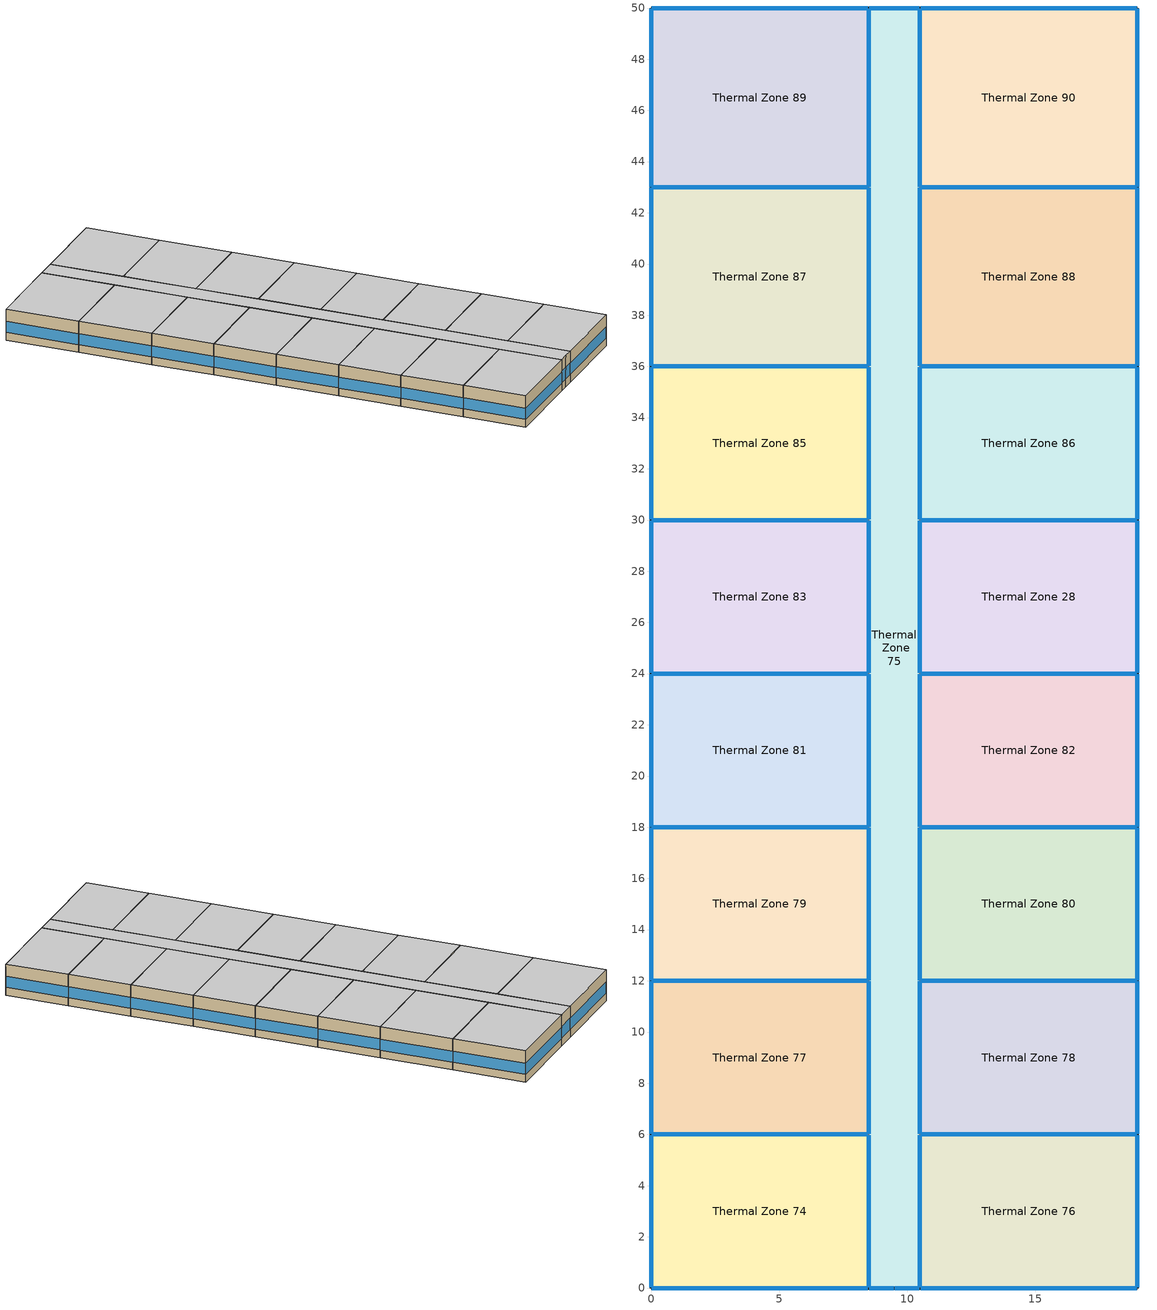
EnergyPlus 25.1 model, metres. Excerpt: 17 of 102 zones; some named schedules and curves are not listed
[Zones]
Thermal Zone 28
 floor to Thermal Zone 41 (Typical Interior Floor): 19,30 19,24 10.5,24 10.5,30 z12.19
 wall outside (Surface 545 c tbd (R 0.8x Solar 1.0x Therm 1.0x)): 19,24 19,30 z12.19:15.24
 wall to Thermal Zone 82 (Typical Interior Wall): 10.5,24 19,24 z12.19:15.24
 wall to Thermal Zone 75 (Typical Interior Wall): 10.5,30 10.5,24 z12.19:15.24
 wall to Thermal Zone 86 (Typical Interior Wall): 19,30 10.5,30 z12.19:15.24
 window (Customized Fenestration: u=3.36): 19,24.03 19,29.97 z12.95:14.03
 window inside (Typical Interior Window): 10.53,24 18.97,24 / 10.5,29.97 10.5,24.03 / 18.97,30 10.53,30 z13.19:14.11
 ceiling to Thermal Zone 55 (Typical Interior Ceiling): 19,24 19,30 10.5,30 10.5,24 z15.24
Thermal Zone 74
 floor to Thermal Zone 64 (Typical Interior Floor): 8.5,6 8.5,0 0,0 0,6 z12.19
 wall outside (Surface 471 c tbd (R 0.8x Solar 1.0x Therm 1.0x)): 0,0 8.5,0 z12.19:15.24
 wall outside (Surface 472 c tbd (R 0.8x Solar 1.0x Therm 1.0x)): 0,6 0,0 z12.19:15.24
 wall to Thermal Zone 75 (Typical Interior Wall): 8.5,0 8.5,6 z12.19:15.24
 wall to Thermal Zone 77 (Typical Interior Wall): 8.5,6 0,6 z12.19:15.24
 window inside (Typical Interior Window): 8.5,0.03 8.5,5.97 / 8.47,6 0.03,6 z13.19:14.11
 window (Customized Fenestration: u=3.36): 0.03,0 8.47,0 / 0,5.97 0,0.03 z12.95:14.03
 ceiling to Thermal Zone 91 (Typical Interior Ceiling): 8.5,0 8.5,6 0,6 0,0 z15.24
Thermal Zone 75
 floor to Thermal Zone 11 (Typical Interior Floor): 10.5,50 10.5,0 8.5,0 8.5,50 z12.19
 wall outside (Surface 477 c tbd (R 0.8x Solar 1.0x Therm 1.0x)): 9.5,0 10.5,0 z12.19:15.24
 wall outside (Surface 478 c tbd (R 0.8x Solar 1.0x Therm 1.0x)): 8.5,0 9.5,0 z12.19:15.24
 wall outside (Surface 487 c tbd (R 0.8x Solar 1.0x Therm 1.0x)): 10.5,50 8.5,50 z12.19:15.24
 wall to Thermal Zone 76 (Typical Interior Wall): 10.5,0 10.5,6 z12.19:15.24
 wall to Thermal Zone 77 (Typical Interior Wall): 8.5,12 8.5,6 z12.19:15.24
 wall to Thermal Zone 79 (Typical Interior Wall): 8.5,18 8.5,12 z12.19:15.24
 wall to Thermal Zone 81 (Typical Interior Wall): 8.5,24 8.5,18 z12.19:15.24
 wall to Thermal Zone 83 (Typical Interior Wall): 8.5,30 8.5,24 z12.19:15.24
 wall to Thermal Zone 85 (Typical Interior Wall): 8.5,36 8.5,30 z12.19:15.24
 wall to Thermal Zone 87 (Typical Interior Wall): 8.5,43 8.5,36 z12.19:15.24
 wall to Thermal Zone 89 (Typical Interior Wall): 8.5,50 8.5,43 z12.19:15.24
 wall to Thermal Zone 90 (Typical Interior Wall): 10.5,43 10.5,50 z12.19:15.24
 wall to Thermal Zone 88 (Typical Interior Wall): 10.5,36 10.5,43 z12.19:15.24
 wall to Thermal Zone 86 (Typical Interior Wall): 10.5,30 10.5,36 z12.19:15.24
 wall to Thermal Zone 82 (Typical Interior Wall): 10.5,18 10.5,24 z12.19:15.24
 wall to Thermal Zone 80 (Typical Interior Wall): 10.5,12 10.5,18 z12.19:15.24
 wall to Thermal Zone 78 (Typical Interior Wall): 10.5,6 10.5,12 z12.19:15.24
 window inside (Typical Interior Window): 10.5,0.03 10.5,5.97 / 8.5,11.97 8.5,6.03 / 8.5,17.97 8.5,12.03 / 8.5,23.97 8.5,18.03 / 8.5,29.97 8.5,24.03 / 8.5,35.97 8.5,30.03 / 8.5,42.97 8.5,36.03 / 8.5,49.97 8.5,43.03 / 10.5,43.03 10.5,49.97 / 10.5,36.03 10.5,42.97 / 10.5,30.03 10.5,35.97 / 10.5,18.03 10.5,23.97 / 10.5,12.03 10.5,17.97 / 10.5,6.03 10.5,11.97 z13.19:14.11
 window (Customized Fenestration: u=3.36): 9.53,0 10.47,0 / 8.53,0 9.47,0 z12.95:14.08; 10.47,50 8.53,50 z12.95:14.05
 ceiling to Thermal Zone 92 (Typical Interior Ceiling): 10.5,0 10.5,50 8.5,50 8.5,0 z15.24
Thermal Zone 76
 floor to Thermal Zone 51 (Typical Interior Floor): 19,6 19,0 10.5,0 10.5,6 z12.19
 wall outside (Surface 497 c tbd (R 0.8x Solar 1.0x Therm 1.0x)): 19,0 19,6 z12.19:15.24
 wall outside (Surface 498 c tbd (R 0.8x Solar 1.0x Therm 1.0x)): 10.5,0 19,0 z12.19:15.24
 wall to Thermal Zone 78 (Typical Interior Wall): 19,6 10.5,6 z12.19:15.24
 window (Customized Fenestration: u=3.36): 19,0.03 19,5.97 / 10.53,0 18.97,0 z12.95:14.03
 window inside (Typical Interior Window): 18.97,6 10.53,6 z13.19:14.11
 ceiling to Thermal Zone 4 (Typical Interior Ceiling): 19,0 19,6 10.5,6 10.5,0 z15.24
Thermal Zone 77
 floor to Thermal Zone 65 (Typical Interior Floor): 0,12 8.5,12 8.5,6 0,6 z12.19
 wall outside (Surface 505 c tbd (R 0.8x Solar 1.0x Therm 1.0x)): 0,12 0,6 z12.19:15.24
 wall to Thermal Zone 79 (Typical Interior Wall): 8.5,12 0,12 z12.19:15.24
 window (Customized Fenestration: u=3.36): 0,11.97 0,6.03 z12.95:14.03
 window inside (Typical Interior Window): 8.47,12 0.03,12 z13.19:14.11
 ceiling to Thermal Zone 84 (Typical Interior Ceiling): 8.5,6 8.5,12 0,12 0,6 z15.24
Thermal Zone 78
 floor to Thermal Zone 66 (Typical Interior Floor): 19,12 19,6 10.5,6 10.5,12 z12.19
 wall outside (Surface 509 c tbd (R 0.8x Solar 1.0x Therm 1.0x)): 19,6 19,12 z12.19:15.24
 wall to Thermal Zone 80 (Typical Interior Wall): 19,12 10.5,12 z12.19:15.24
 window (Customized Fenestration: u=3.36): 19,6.03 19,11.97 z12.95:14.03
 window inside (Typical Interior Window): 18.97,12 10.53,12 z13.19:14.11
 ceiling to Thermal Zone 93 (Typical Interior Ceiling): 19,6 19,12 10.5,12 10.5,6 z15.24
Thermal Zone 79
 floor to Thermal Zone 60 (Typical Interior Floor): 8.5,18 8.5,12 0,12 0,18 z12.19
 wall outside (Surface 517 c tbd (R 0.8x Solar 1.0x Therm 1.0x)): 0,18 0,12 z12.19:15.24
 wall to Thermal Zone 81 (Typical Interior Wall): 8.5,18 0,18 z12.19:15.24
 window (Customized Fenestration: u=3.36): 0,17.97 0,12.03 z12.95:14.03
 window inside (Typical Interior Window): 8.47,18 0.03,18 z13.19:14.11
 ceiling to Thermal Zone 94 (Typical Interior Ceiling): 8.5,12 8.5,18 0,18 0,12 z15.24
Thermal Zone 80
 floor to Thermal Zone 37 (Typical Interior Floor): 19,18 19,12 10.5,12 10.5,18 z12.19
 wall outside (Surface 521 c tbd (R 0.8x Solar 1.0x Therm 1.0x)): 19,12 19,18 z12.19:15.24
 wall to Thermal Zone 82 (Typical Interior Wall): 19,18 10.5,18 z12.19:15.24
 window (Customized Fenestration: u=3.36): 19,12.03 19,17.97 z12.95:14.03
 window inside (Typical Interior Window): 18.97,18 10.53,18 z13.19:14.11
 ceiling to Thermal Zone 95 (Typical Interior Ceiling): 19,12 19,18 10.5,18 10.5,12 z15.24
Thermal Zone 81
 floor to Thermal Zone 67 (Typical Interior Floor): 8.5,24 8.5,18 0,18 0,24 z12.19
 wall outside (Surface 529 c tbd (R 0.8x Solar 1.0x Therm 1.0x)): 0,24 0,18 z12.19:15.24
 wall to Thermal Zone 83 (Typical Interior Wall): 8.5,24 0,24 z12.19:15.24
 window (Customized Fenestration: u=3.36): 0,23.97 0,18.03 z12.95:14.03
 window inside (Typical Interior Window): 8.47,24 0.03,24 z13.19:14.11
 ceiling to Thermal Zone 57 (Typical Interior Ceiling): 8.5,18 8.5,24 0,24 0,18 z15.24
Thermal Zone 82
 floor to Thermal Zone 1 (Typical Interior Floor): 19,24 19,18 10.5,18 10.5,24 z12.19
 wall outside (Surface 533 c tbd (R 0.8x Solar 1.0x Therm 1.0x)): 19,18 19,24 z12.19:15.24
 window (Customized Fenestration: u=3.36): 19,18.03 19,23.97 z12.95:14.03
 ceiling to Thermal Zone 96 (Typical Interior Ceiling): 19,18 19,24 10.5,24 10.5,18 z15.24
Thermal Zone 83
 floor to Thermal Zone 68 (Typical Interior Floor): 8.5,30 8.5,24 0,24 0,30 z12.19
 wall outside (Surface 539 c tbd (R 0.8x Solar 1.0x Therm 1.0x)): 0,30 0,24 z12.19:15.24
 wall to Thermal Zone 85 (Typical Interior Wall): 8.5,30 0,30 z12.19:15.24
 window (Customized Fenestration: u=3.36): 0,29.97 0,24.03 z12.95:14.03
 window inside (Typical Interior Window): 8.47,30 0.03,30 z13.19:14.11
 ceiling to Thermal Zone 97 (Typical Interior Ceiling): 8.5,24 8.5,30 0,30 0,24 z15.24
Thermal Zone 85
 floor to Thermal Zone 32 (Typical Interior Floor): 8.5,36 8.5,30 0,30 0,36 z12.19
 wall outside (Surface 551 c tbd (R 0.8x Solar 1.0x Therm 1.0x)): 0,36 0,30 z12.19:15.24
 wall to Thermal Zone 87 (Typical Interior Wall): 8.5,36 0,36 z12.19:15.24
 window (Customized Fenestration: u=3.36): 0,35.97 0,30.03 z12.95:14.03
 window inside (Typical Interior Window): 8.47,36 0.03,36 z13.19:14.11
 ceiling to Thermal Zone 98 (Typical Interior Ceiling): 8.5,30 8.5,36 0,36 0,30 z15.24
Thermal Zone 86
 floor to Thermal Zone 69 (Typical Interior Floor): 19,36 19,30 10.5,30 10.5,36 z12.19
 wall outside (Surface 557 c tbd (R 0.8x Solar 1.0x Therm 1.0x)): 19,30 19,36 z12.19:15.24
 wall to Thermal Zone 88 (Typical Interior Wall): 19,36 10.5,36 z12.19:15.24
 window (Customized Fenestration: u=3.36): 19,30.03 19,35.97 z12.95:14.03
 window inside (Typical Interior Window): 18.97,36 10.53,36 z13.19:14.11
 ceiling to Thermal Zone 99 (Typical Interior Ceiling): 19,30 19,36 10.5,36 10.5,30 z15.24
Thermal Zone 87
 floor to Thermal Zone 70 (Typical Interior Floor): 8.5,43 8.5,36 0,36 0,43 z12.19
 wall outside (Surface 563 c tbd (R 0.8x Solar 1.0x Therm 1.0x)): 0,43 0,36 z12.19:15.24
 wall to Thermal Zone 89 (Typical Interior Wall): 8.5,43 0,43 z12.19:15.24
 window (Customized Fenestration: u=3.36): 0,42.97 0,36.03 z12.95:14.03
 window inside (Typical Interior Window): 8.47,43 0.03,43 z13.19:14.11
 ceiling to Thermal Zone 25 (Typical Interior Ceiling): 8.5,36 8.5,43 0,43 0,36 z15.24
Thermal Zone 88
 floor to Thermal Zone 71 (Typical Interior Floor): 19,43 19,36 10.5,36 10.5,43 z12.19
 wall outside (Surface 569 c tbd (R 0.8x Solar 1.0x Therm 1.0x)): 19,36 19,43 z12.19:15.24
 wall to Thermal Zone 90 (Typical Interior Wall): 19,43 10.5,43 z12.19:15.24
 window (Customized Fenestration: u=3.36): 19,36.03 19,42.97 z12.95:14.03
 window inside (Typical Interior Window): 18.97,43 10.53,43 z13.19:14.11
 ceiling to Thermal Zone 100 (Typical Interior Ceiling): 19,36 19,43 10.5,43 10.5,36 z15.24
Thermal Zone 89
 floor to Thermal Zone 72 (Typical Interior Floor): 8.5,50 8.5,43 0,43 0,50 z12.19
 wall outside (Surface 575 c tbd (R 0.8x Solar 1.0x Therm 1.0x)): 0,50 0,43 z12.19:15.24
 wall outside (Surface 576 c tbd (R 0.8x Solar 1.0x Therm 1.0x)): 8.5,50 0,50 z12.19:15.24
 window (Customized Fenestration: u=3.36): 0,49.97 0,43.03 / 8.47,50 0.03,50 z12.95:14.03
 ceiling to Thermal Zone 101 (Typical Interior Ceiling): 8.5,43 8.5,50 0,50 0,43 z15.24
Thermal Zone 90
 floor to Thermal Zone 73 (Typical Interior Floor): 19,50 19,43 10.5,43 10.5,50 z12.19
 wall outside (Surface 582 c tbd (R 0.8x Solar 1.0x Therm 1.0x)): 19,50 10.5,50 z12.19:15.24
 wall outside (Surface 583 c tbd (R 0.8x Solar 1.0x Therm 1.0x)): 19,43 19,50 z12.19:15.24
 window (Customized Fenestration: u=3.36): 18.97,50 10.53,50 / 19,43.03 19,49.97 z12.95:14.03
 ceiling to Thermal Zone 102 (Typical Interior Ceiling): 19,43 19,50 10.5,50 10.5,43 z15.24
[Building]
Building 1
[Site:Location]
Montreal-Trudeau Intl AP: Latitude {deg}=45.4706; Longitude {deg}=-73.7408; Time Zone {hr}=-5; Elevation {m}=36; Keep Site Location Information=No
[SizingPeriod:DesignDay] Month=7; Day of Month=21; Day Type=SummerDesignDay; Daily Dry-Bulb Temperature Range {deltaC}=9.3; Dry-Bulb Temperature Range Modifier Type=DefaultMultipliers; Barometric Pressure {Pa}=100893; Wind Speed {m/s}=4.9; Wind Direction {deg}=220; Rain Indicator=No; Snow Indicator=No; Daylight Saving Time Indicator=No; Solar Model Indicator=ASHRAETau; ASHRAE Clear Sky Optical Depth for Beam Irradiance (taub)=0.465; ASHRAE Clear Sky Optical Depth for Diffuse Irradiance (taud)=1.966; Begin Environment Reset Mode=FullResetAtBeginEnvironment
Name | Maximum Dry-Bulb Temperature {C} | Humidity Condition Type | Wetbulb or DewPoint at Maximum Dry-Bulb {C} | Enthalpy at Maximum Dry-Bulb {J/kg}
Montreal Int'l Ann Clg .4% Condns DB=>MWB | 30 | Wetbulb | 22.1
Montreal Int'l Ann Clg .4% Condns DP=>MDB | 26 | Dewpoint | 21.6
Montreal Int'l Ann Clg .4% Condns Enth=>MDB | 28.1 | Enthalpy |  | 69300
Montreal Int'l Ann Clg .4% Condns WB=>MDB | 28.1 | Wetbulb | 23.2
[Material] Thermal Absorptance=0.9
Name | Roughness | Thickness {m} | Conductivity {W/m-K} | Density {kg/m3} | Specific Heat {J/kg-K} | Solar Absorptance | Visible Absorptance
100mm Normalweight concrete floor | MediumRough | 0.1016 | 2.31045 | 2322 | 832.557 | 0.7 | 0.7
AQNC2024brick (fired clay) (R 0.8x Solar 1.0x Therm 1.0x) 113; AQNC2024brick (fired clay) (R 0.8x Solar 1.0x Therm 1.0x) 114; AQNC2024brick (fired clay) (R 0.8x Solar 1.0x Therm 1.0x) 115; AQNC2024brick (fired clay) (R 0.8x Solar 1.0x Therm 1.0x) 116; AQNC2024brick (fired clay) (R 0.8x Solar 1.0x Therm 1.0x) 117; AQNC2024brick (fired clay) (R 0.8x Solar 1.0x Therm 1.0x) 118; AQNC2024brick (fired clay) (R 0.8x Solar 1.0x Therm 1.0x) 119; AQNC2024brick (fired clay) (R 0.8x Solar 1.0x Therm 1.0x) 120; AQNC2024brick (fired clay) (R 0.8x Solar 1.0x Therm 1.0x) 121; AQNC2024brick (fired clay) (R 0.8x Solar 1.0x Therm 1.0x) 122; AQNC2024brick (fired clay) (R 0.8x Solar 1.0x Therm 1.0x) 123; AQNC2024brick (fired clay) (R 0.8x Solar 1.0x Therm 1.0x) 124; AQNC2024brick (fired clay) (R 0.8x Solar 1.0x Therm 1.0x) 125; AQNC2024brick (fired clay) (R 0.8x Solar 1.0x Therm 1.0x) 14; AQNC2024brick (fired clay) (R 0.8x Solar 1.0x Therm 1.0x) 21; AQNC2024brick (fired clay) (R 0.8x Solar 1.0x Therm 1.0x) 22; AQNC2024brick (fired clay) (R 0.8x Solar 1.0x Therm 1.0x) 35; AQNC2024brick (fired clay) (R 0.8x Solar 1.0x Therm 1.0x) 49; AQNC2024brick (fired clay) (R 0.8x Solar 1.0x Therm 1.0x) 61; AQNC2024brick (fired clay) (R 0.8x Solar 1.0x Therm 1.0x) 91; AQNC2024brick (fired clay) (R 0.8x Solar 1.0x Therm 1.0x) 92; AQNC2024brick (fired clay) (R 0.8x Solar 1.0x Therm 1.0x) 94; AQNC2024brick (fired clay) (R 0.8x Solar 1.0x Therm 1.0x) 99 | MediumRough | 0.08 | 1.43 | 2400 | 840 | 0.7 | 0.7
AQNC2024gypsum board (R 0.8x Solar 1.0x Therm 1.0x) 113; AQNC2024gypsum board (R 0.8x Solar 1.0x Therm 1.0x) 114; AQNC2024gypsum board (R 0.8x Solar 1.0x Therm 1.0x) 115; AQNC2024gypsum board (R 0.8x Solar 1.0x Therm 1.0x) 116; AQNC2024gypsum board (R 0.8x Solar 1.0x Therm 1.0x) 117; AQNC2024gypsum board (R 0.8x Solar 1.0x Therm 1.0x) 118; AQNC2024gypsum board (R 0.8x Solar 1.0x Therm 1.0x) 119; AQNC2024gypsum board (R 0.8x Solar 1.0x Therm 1.0x) 120; AQNC2024gypsum board (R 0.8x Solar 1.0x Therm 1.0x) 121; AQNC2024gypsum board (R 0.8x Solar 1.0x Therm 1.0x) 122; AQNC2024gypsum board (R 0.8x Solar 1.0x Therm 1.0x) 123; AQNC2024gypsum board (R 0.8x Solar 1.0x Therm 1.0x) 124; AQNC2024gypsum board (R 0.8x Solar 1.0x Therm 1.0x) 125; AQNC2024gypsum board (R 0.8x Solar 1.0x Therm 1.0x) 14; AQNC2024gypsum board (R 0.8x Solar 1.0x Therm 1.0x) 21; AQNC2024gypsum board (R 0.8x Solar 1.0x Therm 1.0x) 22; AQNC2024gypsum board (R 0.8x Solar 1.0x Therm 1.0x) 35; AQNC2024gypsum board (R 0.8x Solar 1.0x Therm 1.0x) 49; AQNC2024gypsum board (R 0.8x Solar 1.0x Therm 1.0x) 61; AQNC2024gypsum board (R 0.8x Solar 1.0x Therm 1.0x) 91; AQNC2024gypsum board (R 0.8x Solar 1.0x Therm 1.0x) 92; AQNC2024gypsum board (R 0.8x Solar 1.0x Therm 1.0x) 94; AQNC2024gypsum board (R 0.8x Solar 1.0x Therm 1.0x) 99 | MediumRough | 0.08 | 0.159 | 800 | 1090 | 0.7 | 0.7
AQNC2024Stucco 25 mm (R 0.8x Solar 1.0x Therm 1.0x) 113; AQNC2024Stucco 25 mm (R 0.8x Solar 1.0x Therm 1.0x) 114; AQNC2024Stucco 25 mm (R 0.8x Solar 1.0x Therm 1.0x) 115; AQNC2024Stucco 25 mm (R 0.8x Solar 1.0x Therm 1.0x) 116; AQNC2024Stucco 25 mm (R 0.8x Solar 1.0x Therm 1.0x) 117; AQNC2024Stucco 25 mm (R 0.8x Solar 1.0x Therm 1.0x) 118; AQNC2024Stucco 25 mm (R 0.8x Solar 1.0x Therm 1.0x) 119; AQNC2024Stucco 25 mm (R 0.8x Solar 1.0x Therm 1.0x) 120; AQNC2024Stucco 25 mm (R 0.8x Solar 1.0x Therm 1.0x) 121; AQNC2024Stucco 25 mm (R 0.8x Solar 1.0x Therm 1.0x) 122; AQNC2024Stucco 25 mm (R 0.8x Solar 1.0x Therm 1.0x) 123; AQNC2024Stucco 25 mm (R 0.8x Solar 1.0x Therm 1.0x) 124; AQNC2024Stucco 25 mm (R 0.8x Solar 1.0x Therm 1.0x) 125; AQNC2024Stucco 25 mm (R 0.8x Solar 1.0x Therm 1.0x) 14; AQNC2024Stucco 25 mm (R 0.8x Solar 1.0x Therm 1.0x) 21; AQNC2024Stucco 25 mm (R 0.8x Solar 1.0x Therm 1.0x) 22; AQNC2024Stucco 25 mm (R 0.8x Solar 1.0x Therm 1.0x) 35; AQNC2024Stucco 25 mm (R 0.8x Solar 1.0x Therm 1.0x) 49; AQNC2024Stucco 25 mm (R 0.8x Solar 1.0x Therm 1.0x) 61; AQNC2024Stucco 25 mm (R 0.8x Solar 1.0x Therm 1.0x) 91; AQNC2024Stucco 25 mm (R 0.8x Solar 1.0x Therm 1.0x) 92; AQNC2024Stucco 25 mm (R 0.8x Solar 1.0x Therm 1.0x) 94; AQNC2024Stucco 25 mm (R 0.8x Solar 1.0x Therm 1.0x) 99 | MediumRough | 0.02 | 0.159 | 800 | 1090 | 0.7 | 0.7
G01 13mm gypsum board | Smooth | 0.0127 | 0.160031 | 800.001 | 1090.73 | 0.7 | 0.5
G05 25mm wood | MediumSmooth | 0.0254 | 0.15 | 608 | 1630 | 0.5 | 0.5
Surface 471 m tbd (R 0.8x Solar 1.0x Therm 1.0x); Surface 498 m tbd (R 0.8x Solar 1.0x Therm 1.0x); Surface 576 m tbd (R 0.8x Solar 1.0x Therm 1.0x); Surface 582 m tbd (R 0.8x Solar 1.0x Therm 1.0x) | MediumRough | 0.08 | 0.101879 | 15 | 1500 | 0.7 | 0.7
Surface 472 m tbd (R 0.8x Solar 1.0x Therm 1.0x); Surface 497 m tbd (R 0.8x Solar 1.0x Therm 1.0x) | MediumRough | 0.08 | 0.104865 | 15 | 1500 | 0.7 | 0.7
Surface 477 m tbd (R 0.8x Solar 1.0x Therm 1.0x); Surface 478 m tbd (R 0.8x Solar 1.0x Therm 1.0x) | MediumRough | 0.08 | 0.124682 | 15 | 1500 | 0.7 | 0.7
Surface 487 m tbd (R 0.8x Solar 1.0x Therm 1.0x) | MediumRough | 0.08 | 0.109301 | 15 | 1500 | 0.7 | 0.7
Surface 505 m tbd (R 0.8x Solar 1.0x Therm 1.0x); Surface 509 m tbd (R 0.8x Solar 1.0x Therm 1.0x); Surface 517 m tbd (R 0.8x Solar 1.0x Therm 1.0x); Surface 521 m tbd (R 0.8x Solar 1.0x Therm 1.0x); Surface 529 m tbd (R 0.8x Solar 1.0x Therm 1.0x); Surface 533 m tbd (R 0.8x Solar 1.0x Therm 1.0x); Surface 539 m tbd (R 0.8x Solar 1.0x Therm 1.0x); Surface 545 m tbd (R 0.8x Solar 1.0x Therm 1.0x); Surface 551 m tbd (R 0.8x Solar 1.0x Therm 1.0x); Surface 557 m tbd (R 0.8x Solar 1.0x Therm 1.0x) | MediumRough | 0.08 | 0.0995079 | 15 | 1500 | 0.7 | 0.7
Surface 563 m tbd (R 0.8x Solar 1.0x Therm 1.0x); Surface 569 m tbd (R 0.8x Solar 1.0x Therm 1.0x) | MediumRough | 0.08 | 0.0988219 | 15 | 1500 | 0.7 | 0.7
Surface 575 m tbd (R 0.8x Solar 1.0x Therm 1.0x); Surface 583 m tbd (R 0.8x Solar 1.0x Therm 1.0x) | MediumRough | 0.08 | 0.103414 | 15 | 1500 | 0.7 | 0.7
[Material:NoMass]
CP02 CARPET PAD 3: Roughness=Smooth; Thermal Resistance {m2-K/W}=0.21648; Thermal Absorptance=0.9; Solar Absorptance=0.7; Visible Absorptance=0.8
[WindowMaterial:Glazing]
Clear 3mm 1: Optical Data Type=SpectralAverage; Thickness {m}=0.003; Solar Transmittance at Normal Incidence=0.837; Front Side Solar Reflectance at Normal Incidence=0.075; Back Side Solar Reflectance at Normal Incidence=0.075; Visible Transmittance at Normal Incidence=0.898; Front Side Visible Reflectance at Normal Incidence=0.081; Back Side Visible Reflectance at Normal Incidence=0.081; Infrared Transmittance at Normal Incidence=0; Front Side Infrared Hemispherical Emissivity=0.84; Back Side Infrared Hemispherical Emissivity=0.84; Conductivity {W/m-K}=0.9; Dirt Correction Factor for Solar and Visible Transmittance=1; Solar Diffusing=No
[WindowMaterial:SimpleGlazingSystem]
Fenestration U=3.32 0.66 1: U-Factor {W/m2-K}=3.32; Solar Heat Gain Coefficient=0.66; Visible Transmittance=0.21
[Construction]
Customized Fenestration: u=3.36: Fenestration U=3.32 0.66 1
Interior Partition 1: G05 25mm wood
Surface 471 c tbd (R 0.8x Solar 1.0x Therm 1.0x): AQNC2024Stucco 25 mm (R 0.8x Solar 1.0x Therm 1.0x) 113, AQNC2024brick (fired clay) (R 0.8x Solar 1.0x Therm 1.0x) 113, Surface 471 m tbd (R 0.8x Solar 1.0x Therm 1.0x), AQNC2024gypsum board (R 0.8x Solar 1.0x Therm 1.0x) 113
Surface 472 c tbd (R 0.8x Solar 1.0x Therm 1.0x): AQNC2024Stucco 25 mm (R 0.8x Solar 1.0x Therm 1.0x) 49, AQNC2024brick (fired clay) (R 0.8x Solar 1.0x Therm 1.0x) 49, Surface 472 m tbd (R 0.8x Solar 1.0x Therm 1.0x), AQNC2024gypsum board (R 0.8x Solar 1.0x Therm 1.0x) 49
Surface 477 c tbd (R 0.8x Solar 1.0x Therm 1.0x): AQNC2024Stucco 25 mm (R 0.8x Solar 1.0x Therm 1.0x) 99, AQNC2024brick (fired clay) (R 0.8x Solar 1.0x Therm 1.0x) 99, Surface 477 m tbd (R 0.8x Solar 1.0x Therm 1.0x), AQNC2024gypsum board (R 0.8x Solar 1.0x Therm 1.0x) 99
Surface 478 c tbd (R 0.8x Solar 1.0x Therm 1.0x): AQNC2024Stucco 25 mm (R 0.8x Solar 1.0x Therm 1.0x) 114, AQNC2024brick (fired clay) (R 0.8x Solar 1.0x Therm 1.0x) 114, Surface 478 m tbd (R 0.8x Solar 1.0x Therm 1.0x), AQNC2024gypsum board (R 0.8x Solar 1.0x Therm 1.0x) 114
Surface 487 c tbd (R 0.8x Solar 1.0x Therm 1.0x): AQNC2024Stucco 25 mm (R 0.8x Solar 1.0x Therm 1.0x) 14, AQNC2024brick (fired clay) (R 0.8x Solar 1.0x Therm 1.0x) 14, Surface 487 m tbd (R 0.8x Solar 1.0x Therm 1.0x), AQNC2024gypsum board (R 0.8x Solar 1.0x Therm 1.0x) 14
Surface 497 c tbd (R 0.8x Solar 1.0x Therm 1.0x): AQNC2024Stucco 25 mm (R 0.8x Solar 1.0x Therm 1.0x) 91, AQNC2024brick (fired clay) (R 0.8x Solar 1.0x Therm 1.0x) 91, Surface 497 m tbd (R 0.8x Solar 1.0x Therm 1.0x), AQNC2024gypsum board (R 0.8x Solar 1.0x Therm 1.0x) 91
Surface 498 c tbd (R 0.8x Solar 1.0x Therm 1.0x): AQNC2024Stucco 25 mm (R 0.8x Solar 1.0x Therm 1.0x) 92, AQNC2024brick (fired clay) (R 0.8x Solar 1.0x Therm 1.0x) 92, Surface 498 m tbd (R 0.8x Solar 1.0x Therm 1.0x), AQNC2024gypsum board (R 0.8x Solar 1.0x Therm 1.0x) 92
Surface 505 c tbd (R 0.8x Solar 1.0x Therm 1.0x): AQNC2024Stucco 25 mm (R 0.8x Solar 1.0x Therm 1.0x) 116, AQNC2024brick (fired clay) (R 0.8x Solar 1.0x Therm 1.0x) 116, Surface 505 m tbd (R 0.8x Solar 1.0x Therm 1.0x), AQNC2024gypsum board (R 0.8x Solar 1.0x Therm 1.0x) 116
Surface 509 c tbd (R 0.8x Solar 1.0x Therm 1.0x): AQNC2024Stucco 25 mm (R 0.8x Solar 1.0x Therm 1.0x) 117, AQNC2024brick (fired clay) (R 0.8x Solar 1.0x Therm 1.0x) 117, Surface 509 m tbd (R 0.8x Solar 1.0x Therm 1.0x), AQNC2024gypsum board (R 0.8x Solar 1.0x Therm 1.0x) 117
Surface 517 c tbd (R 0.8x Solar 1.0x Therm 1.0x): AQNC2024Stucco 25 mm (R 0.8x Solar 1.0x Therm 1.0x) 22, AQNC2024brick (fired clay) (R 0.8x Solar 1.0x Therm 1.0x) 22, Surface 517 m tbd (R 0.8x Solar 1.0x Therm 1.0x), AQNC2024gypsum board (R 0.8x Solar 1.0x Therm 1.0x) 22
Surface 521 c tbd (R 0.8x Solar 1.0x Therm 1.0x): AQNC2024Stucco 25 mm (R 0.8x Solar 1.0x Therm 1.0x) 118, AQNC2024brick (fired clay) (R 0.8x Solar 1.0x Therm 1.0x) 118, Surface 521 m tbd (R 0.8x Solar 1.0x Therm 1.0x), AQNC2024gypsum board (R 0.8x Solar 1.0x Therm 1.0x) 118
Surface 529 c tbd (R 0.8x Solar 1.0x Therm 1.0x): AQNC2024Stucco 25 mm (R 0.8x Solar 1.0x Therm 1.0x) 119, AQNC2024brick (fired clay) (R 0.8x Solar 1.0x Therm 1.0x) 119, Surface 529 m tbd (R 0.8x Solar 1.0x Therm 1.0x), AQNC2024gypsum board (R 0.8x Solar 1.0x Therm 1.0x) 119
Surface 533 c tbd (R 0.8x Solar 1.0x Therm 1.0x): AQNC2024Stucco 25 mm (R 0.8x Solar 1.0x Therm 1.0x) 21, AQNC2024brick (fired clay) (R 0.8x Solar 1.0x Therm 1.0x) 21, Surface 533 m tbd (R 0.8x Solar 1.0x Therm 1.0x), AQNC2024gypsum board (R 0.8x Solar 1.0x Therm 1.0x) 21
Surface 539 c tbd (R 0.8x Solar 1.0x Therm 1.0x): AQNC2024Stucco 25 mm (R 0.8x Solar 1.0x Therm 1.0x) 115, AQNC2024brick (fired clay) (R 0.8x Solar 1.0x Therm 1.0x) 115, Surface 539 m tbd (R 0.8x Solar 1.0x Therm 1.0x), AQNC2024gypsum board (R 0.8x Solar 1.0x Therm 1.0x) 115
Surface 545 c tbd (R 0.8x Solar 1.0x Therm 1.0x): AQNC2024Stucco 25 mm (R 0.8x Solar 1.0x Therm 1.0x) 61, AQNC2024brick (fired clay) (R 0.8x Solar 1.0x Therm 1.0x) 61, Surface 545 m tbd (R 0.8x Solar 1.0x Therm 1.0x), AQNC2024gypsum board (R 0.8x Solar 1.0x Therm 1.0x) 61
Surface 551 c tbd (R 0.8x Solar 1.0x Therm 1.0x): AQNC2024Stucco 25 mm (R 0.8x Solar 1.0x Therm 1.0x) 94, AQNC2024brick (fired clay) (R 0.8x Solar 1.0x Therm 1.0x) 94, Surface 551 m tbd (R 0.8x Solar 1.0x Therm 1.0x), AQNC2024gypsum board (R 0.8x Solar 1.0x Therm 1.0x) 94
Surface 557 c tbd (R 0.8x Solar 1.0x Therm 1.0x): AQNC2024Stucco 25 mm (R 0.8x Solar 1.0x Therm 1.0x) 120, AQNC2024brick (fired clay) (R 0.8x Solar 1.0x Therm 1.0x) 120, Surface 557 m tbd (R 0.8x Solar 1.0x Therm 1.0x), AQNC2024gypsum board (R 0.8x Solar 1.0x Therm 1.0x) 120
Surface 563 c tbd (R 0.8x Solar 1.0x Therm 1.0x): AQNC2024Stucco 25 mm (R 0.8x Solar 1.0x Therm 1.0x) 35, AQNC2024brick (fired clay) (R 0.8x Solar 1.0x Therm 1.0x) 35, Surface 563 m tbd (R 0.8x Solar 1.0x Therm 1.0x), AQNC2024gypsum board (R 0.8x Solar 1.0x Therm 1.0x) 35
Surface 569 c tbd (R 0.8x Solar 1.0x Therm 1.0x): AQNC2024Stucco 25 mm (R 0.8x Solar 1.0x Therm 1.0x) 121, AQNC2024brick (fired clay) (R 0.8x Solar 1.0x Therm 1.0x) 121, Surface 569 m tbd (R 0.8x Solar 1.0x Therm 1.0x), AQNC2024gypsum board (R 0.8x Solar 1.0x Therm 1.0x) 121
Surface 575 c tbd (R 0.8x Solar 1.0x Therm 1.0x): AQNC2024Stucco 25 mm (R 0.8x Solar 1.0x Therm 1.0x) 122, AQNC2024brick (fired clay) (R 0.8x Solar 1.0x Therm 1.0x) 122, Surface 575 m tbd (R 0.8x Solar 1.0x Therm 1.0x), AQNC2024gypsum board (R 0.8x Solar 1.0x Therm 1.0x) 122
Surface 576 c tbd (R 0.8x Solar 1.0x Therm 1.0x): AQNC2024Stucco 25 mm (R 0.8x Solar 1.0x Therm 1.0x) 123, AQNC2024brick (fired clay) (R 0.8x Solar 1.0x Therm 1.0x) 123, Surface 576 m tbd (R 0.8x Solar 1.0x Therm 1.0x), AQNC2024gypsum board (R 0.8x Solar 1.0x Therm 1.0x) 123
Surface 582 c tbd (R 0.8x Solar 1.0x Therm 1.0x): AQNC2024Stucco 25 mm (R 0.8x Solar 1.0x Therm 1.0x) 124, AQNC2024brick (fired clay) (R 0.8x Solar 1.0x Therm 1.0x) 124, Surface 582 m tbd (R 0.8x Solar 1.0x Therm 1.0x), AQNC2024gypsum board (R 0.8x Solar 1.0x Therm 1.0x) 124
Surface 583 c tbd (R 0.8x Solar 1.0x Therm 1.0x): AQNC2024Stucco 25 mm (R 0.8x Solar 1.0x Therm 1.0x) 125, AQNC2024brick (fired clay) (R 0.8x Solar 1.0x Therm 1.0x) 125, Surface 583 m tbd (R 0.8x Solar 1.0x Therm 1.0x), AQNC2024gypsum board (R 0.8x Solar 1.0x Therm 1.0x) 125
Typical Interior Ceiling: CP02 CARPET PAD 3, 100mm Normalweight concrete floor
Typical Interior Floor: 100mm Normalweight concrete floor, CP02 CARPET PAD 3
Typical Interior Wall: G01 13mm gypsum board, G01 13mm gypsum board
Typical Interior Window: Clear 3mm 1
[Zone] Multiplier=1; Part of Total Floor Area=Yes
Thermal Zone 28; Thermal Zone 74; Thermal Zone 75; Thermal Zone 76; Thermal Zone 77; Thermal Zone 78; Thermal Zone 79; Thermal Zone 80; Thermal Zone 81; Thermal Zone 82; Thermal Zone 83; Thermal Zone 85; Thermal Zone 86; Thermal Zone 87; Thermal Zone 88; Thermal Zone 89; Thermal Zone 90
[Space]
Name | Zone | Space Type
Space 511 | Thermal Zone 28 | MURB small 1
Space 501 | Thermal Zone 74 | MURB small 1
Space 502 | Thermal Zone 75 | MURB lobby 1
Space 503 | Thermal Zone 76 | MURB small 1
Space 504 | Thermal Zone 77 | MURB small 1
Space 505 | Thermal Zone 78 | MURB small 1
Space 506 | Thermal Zone 79 | MURB small 1
Space 507 | Thermal Zone 80 | MURB small 1
Space 508 | Thermal Zone 81 | MURB small 1
Space 509 | Thermal Zone 82 | MURB small 1
Space 510 | Thermal Zone 83 | MURB small 1
Space 512 | Thermal Zone 85 | MURB small 1
Space 513 | Thermal Zone 86 | MURB small 1
Space 514 | Thermal Zone 87 | MURB small 1
Space 515 | Thermal Zone 88 | MURB small 1
Space 516 | Thermal Zone 89 | MURB small 1
Space 517 | Thermal Zone 90 | MURB small 1
[SpaceList]
MURB small 1: Space 409, Space 101, Space 108, Space 603, Space 104, Space 105, Space 103, Space 106, Space 107, Space 215, Space 109, Space 305, Space 110, Space 203, Space 201, Space 111, Space 112, Space 317, Space 113, Space 114, Space 309, Space 115, Space 614, Space 116, Space 117, Space 511, Space 206, Space 204, Space 205, Space 207, Space 311, Space 208, Space 407, Space 209, Space 210, Space 211, Space 314, Space 212, Space 213, Space 214, Space 216, Space 301, Space 217, Space 303, Space 403, Space 316, Space 304, Space 306, Space 611, Space 307, Space 608, Space 313, Space 308, Space 406, Space 310, Space 312, Space 315, Space 401, Space 506, Space 404, Space 405, Space 408, Space 410, Space 411, Space 412, Space 413, Space 414, Space 415, Space 416, Space 417, Space 501, Space 503, Space 504, Space 505, Space 507, Space 508, Space 509, Space 617, Space 510, Space 604, Space 512, Space 513, Space 514, Space 515, Space 516, Space 517, Space 601, Space 602, Space 605, Space 606, Space 607, Space 609, Space 610, Space 612, Space 613, Space 615, Space 616
MURB lobby 1: Space 102, Space 402, Space 202, Space 302, Space 502
[InternalMass] Construction=Interior Partition 1
Name | Zone or ZoneList | Space or SpaceList | Surface Area {m2}
Space 511 Internal Mass 1 | Thermal Zone 28 | Space 511 | 102
Space 506 Internal Mass 1 | Thermal Zone 79 | Space 506 | 102
Space 501 Internal Mass 1 | Thermal Zone 74 | Space 501 | 102
Space 503 Internal Mass 1 | Thermal Zone 76 | Space 503 | 102
Space 504 Internal Mass 1 | Thermal Zone 77 | Space 504 | 102
Space 505 Internal Mass 1 | Thermal Zone 78 | Space 505 | 102
Space 507 Internal Mass 1 | Thermal Zone 80 | Space 507 | 102
Space 508 Internal Mass 1 | Thermal Zone 81 | Space 508 | 102
Space 509 Internal Mass 1 | Thermal Zone 82 | Space 509 | 102
Space 510 Internal Mass 1 | Thermal Zone 83 | Space 510 | 102
Space 512 Internal Mass 1 | Thermal Zone 85 | Space 512 | 102
Space 513 Internal Mass 1 | Thermal Zone 86 | Space 513 | 102
Space 514 Internal Mass 1 | Thermal Zone 87 | Space 514 | 119
Space 515 Internal Mass 1 | Thermal Zone 88 | Space 515 | 119
Space 516 Internal Mass 1 | Thermal Zone 89 | Space 516 | 119
Space 517 Internal Mass 1 | Thermal Zone 90 | Space 517 | 119
Space 502 Internal Mass 2 | Thermal Zone 75 | Space 502 | 200
[Lights]
Lights 1: Zone or ZoneList or Space or SpaceList=MURB small 1; Schedule=Eclairageint 1; Design Level Calculation Method=LightingLevel; Lighting Level {W}=241.35; Fraction Radiant=0.4; Fraction Visible=0.2; Fraction Replaceable=1
[People]
People 2: Zone or ZoneList or Space or SpaceList=MURB small 1; Number of People Schedule=MidriseApartment Apartment Occ 2; Number of People Calculation Method=People/Area; People per Floor Area {person/m2}=0.0283091; Fraction Radiant=0.3; Activity Level Schedule=MidriseApartment Activity 2
[ElectricEquipment] Zone or ZoneList or Space or SpaceList=MURB small 1; Design Level Calculation Method=EquipmentLevel
Name | Schedule | Design Level {W} | Fraction Latent | Fraction Radiant | Fraction Lost
Electric Equipment 10 5.0 percent reduction | Secheuse | 262.865 | 0 | 0.2 | 0.8
Electric Equipment 2 5.0 percent reduction | Autres | 703 |  | 0.2
Electric Equipment 4 5.0 percent reduction | Chaufeau | 894.52 | 0.1 | 0 | 0.9
Electric Equipment 5 5.0 percent reduction | Congelateur | 16.5775 | 0.1 | 0 | 0.9
Electric Equipment 6 5.0 percent reduction | Fourcuisiniere | 297.35 | 0.1 | 0.2 | 0.1
Electric Equipment 7 5.0 percent reduction | Laveuse | 26.429 | 0 | 0.2 | 0.1
Electric Equipment 8 5.0 percent reduction | Lavevaisselle | 29.0605 | 0.1 | 0.1 | 0.8
Electric Equipment 9 5.0 percent reduction | Refrigerateur | 110.941 | 0.1 | 0 | 0
[ZoneInfiltration:DesignFlowRate] Design Flow Rate Calculation Method=Flow/ExteriorArea; Flow Rate per Exterior Surface Area {m3/s-m2}=0.00070258; Constant Term Coefficient=0.107472; Temperature Term Coefficient=0.0119911; Velocity Term Coefficient=0; Velocity Squared Term Coefficient=0.0134792; Density Basis=Outdoor
Name | Zone or ZoneList or Space or SpaceList | Schedule
Space 511 HVAC Off Infiltration | Space 511 | Infiltration HVAC Off Schedule
Space 511 HVAC On Infiltration | Space 511 | Infiltration HVAC On Schedule
Space 501 HVAC Off Infiltration | Space 501 | Infiltration HVAC Off Schedule
Space 501 HVAC On Infiltration | Space 501 | Infiltration HVAC On Schedule
Space 502 HVAC Off Infiltration | Space 502 | Infiltration HVAC Off Schedule
Space 502 HVAC On Infiltration | Space 502 | Infiltration HVAC On Schedule
Space 503 HVAC Off Infiltration | Space 503 | Infiltration HVAC Off Schedule
Space 503 HVAC On Infiltration | Space 503 | Infiltration HVAC On Schedule
Space 504 HVAC Off Infiltration | Space 504 | Infiltration HVAC Off Schedule
Space 504 HVAC On Infiltration | Space 504 | Infiltration HVAC On Schedule
Space 505 HVAC Off Infiltration | Space 505 | Infiltration HVAC Off Schedule
Space 505 HVAC On Infiltration | Space 505 | Infiltration HVAC On Schedule
Space 506 HVAC Off Infiltration | Space 506 | Infiltration HVAC Off Schedule
Space 506 HVAC On Infiltration | Space 506 | Infiltration HVAC On Schedule
Space 507 HVAC Off Infiltration | Space 507 | Infiltration HVAC Off Schedule
Space 507 HVAC On Infiltration | Space 507 | Infiltration HVAC On Schedule
Space 508 HVAC Off Infiltration | Space 508 | Infiltration HVAC Off Schedule
Space 508 HVAC On Infiltration | Space 508 | Infiltration HVAC On Schedule
Space 509 HVAC Off Infiltration | Space 509 | Infiltration HVAC Off Schedule
Space 509 HVAC On Infiltration | Space 509 | Infiltration HVAC On Schedule
Space 510 HVAC Off Infiltration | Space 510 | Infiltration HVAC Off Schedule
Space 510 HVAC On Infiltration | Space 510 | Infiltration HVAC On Schedule
Space 512 HVAC Off Infiltration | Space 512 | Infiltration HVAC Off Schedule
Space 512 HVAC On Infiltration | Space 512 | Infiltration HVAC On Schedule
Space 513 HVAC Off Infiltration | Space 513 | Infiltration HVAC Off Schedule
Space 513 HVAC On Infiltration | Space 513 | Infiltration HVAC On Schedule
Space 514 HVAC Off Infiltration | Space 514 | Infiltration HVAC Off Schedule
Space 514 HVAC On Infiltration | Space 514 | Infiltration HVAC On Schedule
Space 515 HVAC Off Infiltration | Space 515 | Infiltration HVAC Off Schedule
Space 515 HVAC On Infiltration | Space 515 | Infiltration HVAC On Schedule
Space 516 HVAC Off Infiltration | Space 516 | Infiltration HVAC Off Schedule
Space 516 HVAC On Infiltration | Space 516 | Infiltration HVAC On Schedule
Space 517 HVAC Off Infiltration | Space 517 | Infiltration HVAC Off Schedule
Space 517 HVAC On Infiltration | Space 517 | Infiltration HVAC On Schedule
[ZoneControl:Thermostat] Temperature Difference Between Cutout And Setpoint {deltaC}=0
Name | Zone or ZoneList | Control Type Schedule | Control 1
Thermal Zone 28 Thermostat | Thermal Zone 28 | Thermal Zone 28 Thermostat Schedule | Thermostat Setpoint Dual Setpoint 49
Thermal Zone 74 Thermostat | Thermal Zone 74 | Thermal Zone 74 Thermostat Schedule | Thermostat Setpoint Dual Setpoint 68
Thermal Zone 75 Thermostat | Thermal Zone 75 | Thermal Zone 75 Thermostat Schedule | Thermostat Setpoint Dual Setpoint 56
Thermal Zone 76 Thermostat | Thermal Zone 76 | Thermal Zone 76 Thermostat Schedule | Thermostat Setpoint Dual Setpoint 84
Thermal Zone 77 Thermostat | Thermal Zone 77 | Thermal Zone 77 Thermostat Schedule | Thermostat Setpoint Dual Setpoint 75
Thermal Zone 78 Thermostat | Thermal Zone 78 | Thermal Zone 78 Thermostat Schedule | Thermostat Setpoint Dual Setpoint 85
Thermal Zone 79 Thermostat | Thermal Zone 79 | Thermal Zone 79 Thermostat Schedule | Thermostat Setpoint Dual Setpoint 76
Thermal Zone 80 Thermostat | Thermal Zone 80 | Thermal Zone 80 Thermostat Schedule | Thermostat Setpoint Dual Setpoint 57
Thermal Zone 81 Thermostat | Thermal Zone 81 | Thermal Zone 81 Thermostat Schedule | Thermostat Setpoint Dual Setpoint 58
Thermal Zone 82 Thermostat | Thermal Zone 82 | Thermal Zone 82 Thermostat Schedule | Thermostat Setpoint Dual Setpoint 59
Thermal Zone 83 Thermostat | Thermal Zone 83 | Thermal Zone 83 Thermostat Schedule | Thermostat Setpoint Dual Setpoint 64
Thermal Zone 85 Thermostat | Thermal Zone 85 | Thermal Zone 85 Thermostat Schedule | Thermostat Setpoint Dual Setpoint 74
Thermal Zone 86 Thermostat | Thermal Zone 86 | Thermal Zone 86 Thermostat Schedule | Thermostat Setpoint Dual Setpoint 77
Thermal Zone 87 Thermostat | Thermal Zone 87 | Thermal Zone 87 Thermostat Schedule | Thermostat Setpoint Dual Setpoint 78
Thermal Zone 88 Thermostat | Thermal Zone 88 | Thermal Zone 88 Thermostat Schedule | Thermostat Setpoint Dual Setpoint 94
Thermal Zone 89 Thermostat | Thermal Zone 89 | Thermal Zone 89 Thermostat Schedule | Thermostat Setpoint Dual Setpoint 93
Thermal Zone 90 Thermostat | Thermal Zone 90 | Thermal Zone 90 Thermostat Schedule | Thermostat Setpoint Dual Setpoint 98
[ThermostatSetpoint:DualSetpoint] Heating Setpoint Temperature Schedule=NECB-G-Thermostat Setpoint-Heating; Cooling Setpoint Temperature Schedule=NECB-G-Thermostat Setpoint-Cooling
Thermostat Setpoint Dual Setpoint 49; Thermostat Setpoint Dual Setpoint 68; Thermostat Setpoint Dual Setpoint 56; Thermostat Setpoint Dual Setpoint 84; Thermostat Setpoint Dual Setpoint 75; Thermostat Setpoint Dual Setpoint 85; Thermostat Setpoint Dual Setpoint 76; Thermostat Setpoint Dual Setpoint 57; Thermostat Setpoint Dual Setpoint 58; Thermostat Setpoint Dual Setpoint 59; Thermostat Setpoint Dual Setpoint 64; Thermostat Setpoint Dual Setpoint 74; Thermostat Setpoint Dual Setpoint 77; Thermostat Setpoint Dual Setpoint 78; Thermostat Setpoint Dual Setpoint 94; Thermostat Setpoint Dual Setpoint 93; Thermostat Setpoint Dual Setpoint 98
[Coil:Heating:DX:SingleSpeed] Availability Schedule=Always On Discrete hvac_library; Gross Rated Heating Capacity {W}=2.22045e-16; Gross Rated Heating COP {W/W}=5; Rated Air Flow Rate {m3/s}=Autosize; Rated Supply Fan Power Per Volume Flow Rate 2017 {W/(m3/s)}=773.3; Rated Supply Fan Power Per Volume Flow Rate 2023 {W/(m3/s)}=934.4; Heating Capacity Function of Temperature Curve=OS:Curve:Biquadratic 11; Heating Capacity Function of Flow Fraction Curve=OS:Curve:Quadratic 14; Energy Input Ratio Function of Temperature Curve=OS:Curve:Biquadratic 12; Energy Input Ratio Function of Flow Fraction Curve=OS:Curve:Quadratic 15; Part Load Fraction Correlation Curve=OS:Curve:Quadratic 16; Minimum Outdoor Dry-Bulb Temperature for Compressor Operation {C}=-8; Maximum Outdoor Dry-Bulb Temperature for Defrost Operation {C}=5; Crankcase Heater Capacity {W}=0; Maximum Outdoor Dry-Bulb Temperature for Crankcase Heater Operation {C}=10; Defrost Strategy=Resistive; Defrost Control=Timed; Defrost Time Period Fraction=0.166667; Resistive Defrost Heater Capacity {W}=2000
PTHP 1 Spd DX Htg Coil; PTHP 1 Spd DX Htg Coil 14; PTHP 1 Spd DX Htg Coil 100; PTHP 1 Spd DX Htg Coil 95; PTHP 1 Spd DX Htg Coil 99; PTHP 1 Spd DX Htg Coil 2; PTHP 1 Spd DX Htg Coil 15; PTHP 1 Spd DX Htg Coil 1; PTHP 1 Spd DX Htg Coil 3; PTHP 1 Spd DX Htg Coil 4; PTHP 1 Spd DX Htg Coil 11; PTHP 1 Spd DX Htg Coil 19; PTHP 1 Spd DX Htg Coil 16; PTHP 1 Spd DX Htg Coil 17; PTHP 1 Spd DX Htg Coil 9; PTHP 1 Spd DX Htg Coil 25; PTHP 1 Spd DX Htg Coil 18; PTHP 1 Spd DX Htg Coil 22; PTHP 1 Spd DX Htg Coil 26; PTHP 1 Spd DX Htg Coil 20; PTHP 1 Spd DX Htg Coil 21; PTHP 1 Spd DX Htg Coil 23; PTHP 1 Spd DX Htg Coil 24; PTHP 1 Spd DX Htg Coil 27; PTHP 1 Spd DX Htg Coil 34; PTHP 1 Spd DX Htg Coil 7; PTHP 1 Spd DX Htg Coil 55; PTHP 1 Spd DX Htg Coil 32; PTHP 1 Spd DX Htg Coil 57; PTHP 1 Spd DX Htg Coil 47; PTHP 1 Spd DX Htg Coil 36; PTHP 1 Spd DX Htg Coil 35; PTHP 1 Spd DX Htg Coil 41; PTHP 1 Spd DX Htg Coil 50; PTHP 1 Spd DX Htg Coil 31; PTHP 1 Spd DX Htg Coil 54; PTHP 1 Spd DX Htg Coil 13; PTHP 1 Spd DX Htg Coil 29; PTHP 1 Spd DX Htg Coil 45; PTHP 1 Spd DX Htg Coil 53; PTHP 1 Spd DX Htg Coil 42; PTHP 1 Spd DX Htg Coil 37; PTHP 1 Spd DX Htg Coil 38; PTHP 1 Spd DX Htg Coil 39; PTHP 1 Spd DX Htg Coil 58; PTHP 1 Spd DX Htg Coil 51; PTHP 1 Spd DX Htg Coil 56; PTHP 1 Spd DX Htg Coil 6; PTHP 1 Spd DX Htg Coil 40; PTHP 1 Spd DX Htg Coil 30; PTHP 1 Spd DX Htg Coil 48; PTHP 1 Spd DX Htg Coil 43; PTHP 1 Spd DX Htg Coil 44; PTHP 1 Spd DX Htg Coil 46; PTHP 1 Spd DX Htg Coil 49; PTHP 1 Spd DX Htg Coil 28; PTHP 1 Spd DX Htg Coil 52; PTHP 1 Spd DX Htg Coil 33; PTHP 1 Spd DX Htg Coil 5; PTHP 1 Spd DX Htg Coil 66; PTHP 1 Spd DX Htg Coil 84; PTHP 1 Spd DX Htg Coil 76; PTHP 1 Spd DX Htg Coil 77; PTHP 1 Spd DX Htg Coil 88; PTHP 1 Spd DX Htg Coil 72; PTHP 1 Spd DX Htg Coil 73; PTHP 1 Spd DX Htg Coil 61; PTHP 1 Spd DX Htg Coil 67; PTHP 1 Spd DX Htg Coil 71; PTHP 1 Spd DX Htg Coil 10; PTHP 1 Spd DX Htg Coil 64; PTHP 1 Spd DX Htg Coil 65; PTHP 1 Spd DX Htg Coil 75; PTHP 1 Spd DX Htg Coil 89; PTHP 1 Spd DX Htg Coil 59; PTHP 1 Spd DX Htg Coil 60; PTHP 1 Spd DX Htg Coil 85; PTHP 1 Spd DX Htg Coil 90; PTHP 1 Spd DX Htg Coil 78; PTHP 1 Spd DX Htg Coil 68; PTHP 1 Spd DX Htg Coil 12; PTHP 1 Spd DX Htg Coil 79; PTHP 1 Spd DX Htg Coil 62; PTHP 1 Spd DX Htg Coil 74; PTHP 1 Spd DX Htg Coil 63; PTHP 1 Spd DX Htg Coil 80; PTHP 1 Spd DX Htg Coil 70; PTHP 1 Spd DX Htg Coil 81; PTHP 1 Spd DX Htg Coil 69; PTHP 1 Spd DX Htg Coil 82; PTHP 1 Spd DX Htg Coil 83; PTHP 1 Spd DX Htg Coil 8; PTHP 1 Spd DX Htg Coil 86; PTHP 1 Spd DX Htg Coil 87; PTHP 1 Spd DX Htg Coil 91; PTHP 1 Spd DX Htg Coil 97; PTHP 1 Spd DX Htg Coil 101; PTHP 1 Spd DX Htg Coil 94; PTHP 1 Spd DX Htg Coil 98; PTHP 1 Spd DX Htg Coil 96; PTHP 1 Spd DX Htg Coil 92; PTHP 1 Spd DX Htg Coil 93
[Zone equipment]
Thermal Zone 28: Elec Baseboard 48, PTHP 27
Thermal Zone 74: Elec Baseboard 67, PTHP 59
Thermal Zone 75: Elec Baseboard 55, PTHP 60
Thermal Zone 76: Elec Baseboard 83, PTHP 85
Thermal Zone 77: Elec Baseboard 74, PTHP 90
Thermal Zone 78: Elec Baseboard 84, PTHP 78
Thermal Zone 79: Elec Baseboard 75, PTHP 68
Thermal Zone 80: Elec Baseboard 56, PTHP 79
Thermal Zone 81: Elec Baseboard 57, PTHP 62
Thermal Zone 82: Elec Baseboard 58, PTHP 74
Thermal Zone 83: Elec Baseboard 63, PTHP 63
Thermal Zone 85: Elec Baseboard 73, PTHP 70
Thermal Zone 86: Elec Baseboard 76, PTHP 81
Thermal Zone 87: Elec Baseboard 77, PTHP 69
Thermal Zone 88: Elec Baseboard 93, PTHP 82
Thermal Zone 89: Elec Baseboard 92, PTHP 83
Thermal Zone 90: Elec Baseboard 97, PTHP 86
[Sizing:Zone] Zone Cooling Design Supply Air Temperature Input Method=SupplyAirTemperature; Zone Cooling Design Supply Air Temperature {C}=14; Zone Cooling Design Supply Air Temperature Difference {deltaC}=11.11; Zone Heating Design Supply Air Temperature Input Method=SupplyAirTemperature; Zone Heating Design Supply Air Temperature {C}=40; Zone Heating Design Supply Air Temperature Difference {deltaC}=11.11; Zone Cooling Design Supply Air Humidity Ratio {kgWater/kgDryAir}=0.0085; Zone Heating Design Supply Air Humidity Ratio {kgWater/kgDryAir}=0.008; Design Specification Outdoor Air Object=Apartment; Cooling Design Air Flow Method=DesignDay; Cooling Design Air Flow Rate {m3/s}=0; Cooling Minimum Air Flow per Zone Floor Area {m3/s-m2}=0.000762; Cooling Minimum Air Flow {m3/s}=0; Cooling Minimum Air Flow Fraction=0; Heating Design Air Flow Method=DesignDay; Heating Design Air Flow Rate {m3/s}=0; Heating Maximum Air Flow per Zone Floor Area {m3/s-m2}=0.002032; Heating Maximum Air Flow {m3/s}=0.141576; Heating Maximum Air Flow Fraction=0.3; Account for Dedicated Outdoor Air System=No; Zone Load Sizing Method=Sensible Load Only No Latent Load; Zone Latent Cooling Design Supply Air Humidity Ratio Input Method=HumidityRatioDifference; Zone Cooling Design Supply Air Humidity Ratio Difference {kgWater/kgDryAir}=0.005; Zone Latent Heating Design Supply Air Humidity Ratio Input Method=HumidityRatioDifference; Zone Humidification Design Supply Air Humidity Ratio Difference {kgWater/kgDryAir}=0.005; Type of Space Sum to Use=Coincident
Thermal Zone 28; Thermal Zone 74; Thermal Zone 75; Thermal Zone 76; Thermal Zone 77; Thermal Zone 78; Thermal Zone 79; Thermal Zone 80; Thermal Zone 81; Thermal Zone 82; Thermal Zone 83; Thermal Zone 85; Thermal Zone 86; Thermal Zone 87; Thermal Zone 88; Thermal Zone 89; Thermal Zone 90
[DesignSpecification:OutdoorAir]
Apartment: Outdoor Air Method=Sum; Outdoor Air Flow per Person {m3/s-person}=0; Outdoor Air Flow per Zone Floor Area {m3/s-m2}=0; Outdoor Air Flow per Zone {m3/s}=0.003; Outdoor Air Flow Air Changes per Hour {1/hr}=0; Outdoor Air Schedule=Always On Discrete
[Exterior:Lights]
Exterior Lights 1: Schedule=Eclairagext; Design Level {W}=0
[Schedule:Compact]
Thermal Zone 28 Thermostat Schedule; Thermal Zone 74 Thermostat Schedule; Thermal Zone 75 Thermostat Schedule; Thermal Zone 76 Thermostat Schedule; Thermal Zone 77 Thermostat Schedule; Thermal Zone 78 Thermostat Schedule; Thermal Zone 79 Thermostat Schedule; Thermal Zone 80 Thermostat Schedule; Thermal Zone 81 Thermostat Schedule; Thermal Zone 82 Thermostat Schedule; Thermal Zone 83 Thermostat Schedule; Thermal Zone 85 Thermostat Schedule; Thermal Zone 86 Thermostat Schedule; Thermal Zone 87 Thermostat Schedule; Thermal Zone 88 Thermostat Schedule; Thermal Zone 89 Thermostat Schedule; Thermal Zone 90 Thermostat Schedule: Through: 12/31, For: AllDays, Until: 24:00, 4
[Schedule:Day:Interval]
MidriseApartment Apartment Occ Default 1; MidriseApartment Apartment Occ Summer Design Day 2; MidriseApartment Apartment Occ Winter Design Day 2: No, 07:00, 1, 08:00, 0.85, 09:00, 0.39, 16:00, 0.25, 17:00, 0.3, 18:00, 0.52, 21:00, 0.87, 24:00, 1
MidriseApartment Activity Default 1; MidriseApartment Activity Summer Design Day 2; MidriseApartment Activity Winter Design Day 2: No, 24:00, 120
NECB-G-Thermostat Setpoint-Heating Default 2; NECB-G-Thermostat Setpoint-Heating Default: No, 01:00, 21, 07:00, 21, 09:00, 21, 17:00, 21, 22:00, 21, 24:00, 21
NECB-G-Thermostat Setpoint-Cooling Default: No, 08:00, 24, 17:00, 24, 24:00, 24
[Schedule:Week:Daily]
MidriseApartment Apartment Occ 2 Week Rule - Jan1-Dec31: MidriseApartment Apartment Occ Default 1, MidriseApartment Apartment Occ Default 1, MidriseApartment Apartment Occ Default 1, MidriseApartment Apartment Occ Default 1, MidriseApartment Apartment Occ Default 1, MidriseApartment Apartment Occ Default 1, MidriseApartment Apartment Occ Default 1, MidriseApartment Apartment Occ Default 1, MidriseApartment Apartment Occ Summer Design Day 2, MidriseApartment Apartment Occ Winter Design Day 2, MidriseApartment Apartment Occ Default 1, MidriseApartment Apartment Occ Default 1
MidriseApartment Activity 2 Week Rule - Jan1-Dec31: MidriseApartment Activity Default 1, MidriseApartment Activity Default 1, MidriseApartment Activity Default 1, MidriseApartment Activity Default 1, MidriseApartment Activity Default 1, MidriseApartment Activity Default 1, MidriseApartment Activity Default 1, MidriseApartment Activity Default 1, MidriseApartment Activity Summer Design Day 2, MidriseApartment Activity Winter Design Day 2, MidriseApartment Activity Default 1, MidriseApartment Activity Default 1
NECB-G-Thermostat Setpoint-Heating Week Rule - Jan1-Dec31: NECB-G-Thermostat Setpoint-Heating Default 2, NECB-G-Thermostat Setpoint-Heating Default, NECB-G-Thermostat Setpoint-Heating Default, NECB-G-Thermostat Setpoint-Heating Default, NECB-G-Thermostat Setpoint-Heating Default, NECB-G-Thermostat Setpoint-Heating Default, NECB-G-Thermostat Setpoint-Heating Default 2, NECB-G-Thermostat Setpoint-Heating Default, NECB-G-Thermostat Setpoint-Heating Default, NECB-G-Thermostat Setpoint-Heating Default, NECB-G-Thermostat Setpoint-Heating Default, NECB-G-Thermostat Setpoint-Heating Default
NECB-G-Thermostat Setpoint-Cooling Week Rule - Jan1-Dec31: NECB-G-Thermostat Setpoint-Cooling Default, NECB-G-Thermostat Setpoint-Cooling Default, NECB-G-Thermostat Setpoint-Cooling Default, NECB-G-Thermostat Setpoint-Cooling Default, NECB-G-Thermostat Setpoint-Cooling Default, NECB-G-Thermostat Setpoint-Cooling Default, NECB-G-Thermostat Setpoint-Cooling Default, NECB-G-Thermostat Setpoint-Cooling Default, NECB-G-Thermostat Setpoint-Cooling Default, NECB-G-Thermostat Setpoint-Cooling Default, NECB-G-Thermostat Setpoint-Cooling Default, NECB-G-Thermostat Setpoint-Cooling Default
[Schedule:Year]
MidriseApartment Apartment Occ 2: MidriseApartment Apartment Occ 2 Week Rule - Jan1-Dec31, 1, 1, 12, 31
MidriseApartment Activity 2: MidriseApartment Activity 2 Week Rule - Jan1-Dec31, 1, 1, 12, 31
NECB-G-Thermostat Setpoint-Heating: NECB-G-Thermostat Setpoint-Heating Week Rule - Jan1-Dec31, 1, 1, 12, 31
NECB-G-Thermostat Setpoint-Cooling: NECB-G-Thermostat Setpoint-Cooling Week Rule - Jan1-Dec31, 1, 1, 12, 31
[Schedule:Constant]
Name | Hourly Value
Always On Discrete; Infiltration HVAC Off Schedule | 1
Infiltration HVAC On Schedule | 0
